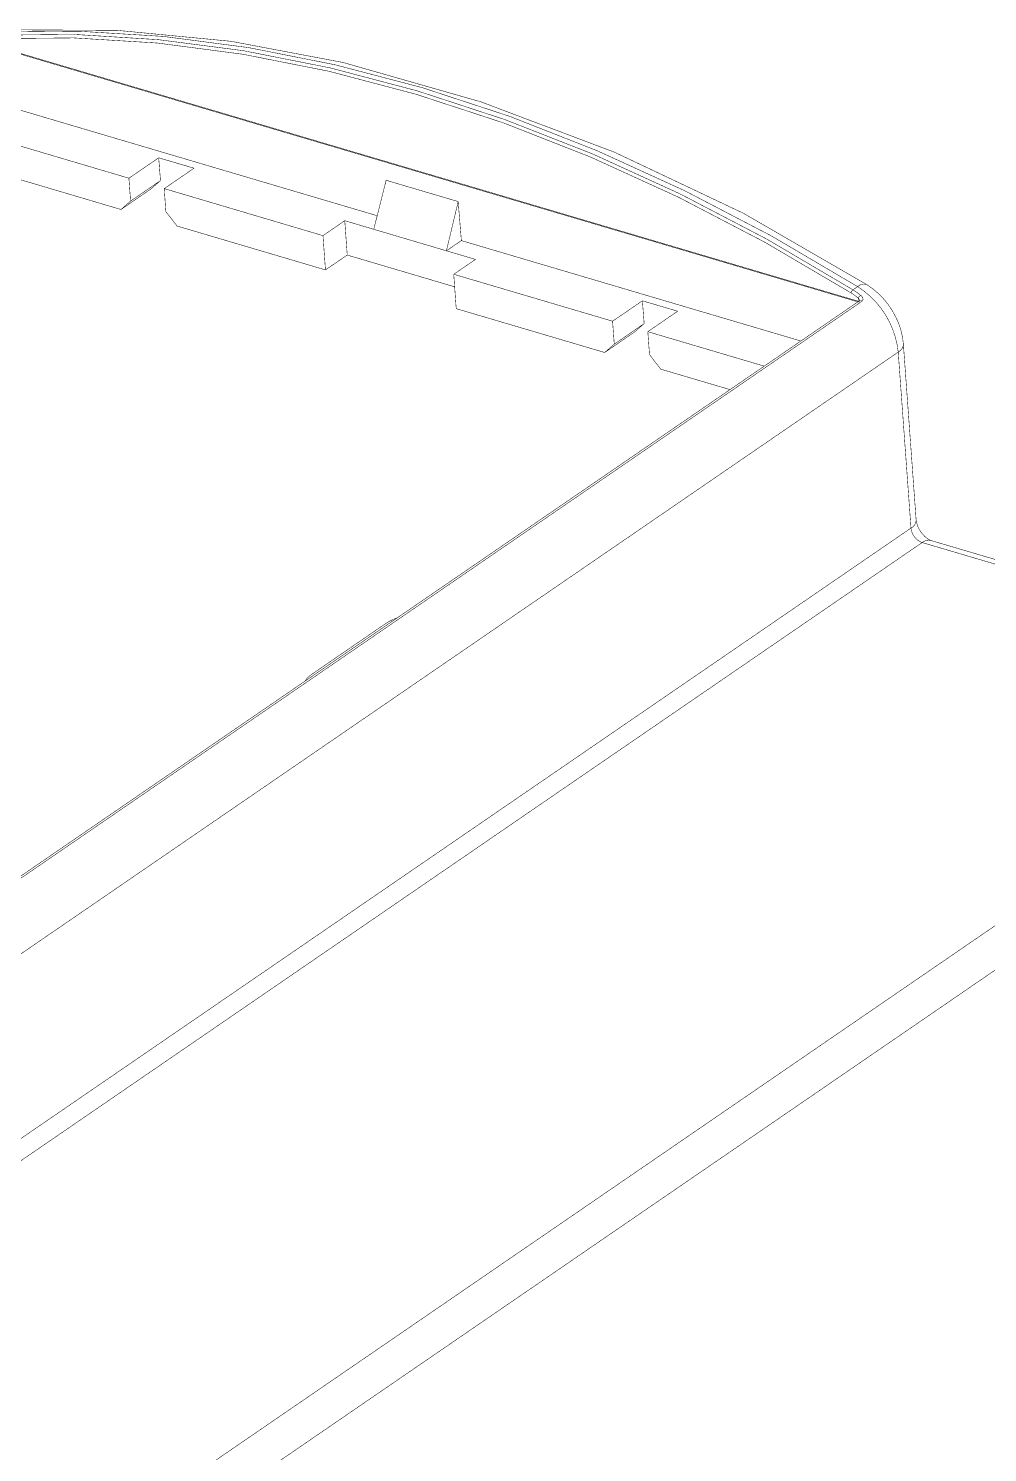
# Model space of a CAD drawing. Header units: inches. Extents: x 0 to 35.2, y -0.7 to 15.9.
# Drawn here: x 32.203 to 33.172, y 12.066 to 13.504 of the extents above; entities that cross this region are included whole.
import ezdxf

# ---------------------------------------------------------------- set-up
doc = ezdxf.new("R2010")
doc.units = ezdxf.units.IN
doc.header["$MEASUREMENT"] = 0
doc.layers.add('Dimensions', color=6, linetype='Continuous')

msp = doc.modelspace()

# ---------------------------------------------------------------- linework, layer by layer
at = {"layer": 'Dimensions'}
for points in [[(32.1777, 13.503, 0.0005, 0.0005, -0.068182), (32.5214, 13.4699, 0.0005, 0.0005, 0)], [(32.1564, 13.4898, 0.0005, 0.0005, 0), (33.0414, 13.2282, 0.0005, 0.0005, 0)], [(32.159, 13.4898, 0.0005, 0.0005, 0), (33.0419, 13.2288, 0.0005, 0.0005, 0)], [(32.1657, 13.494, 0.0005, 0.0005, 0), (32.2488, 13.4948, 0.0005, 0.0005, 0)], [(32.1665, 13.4975, 0.0005, 0.0005, 0), (32.2497, 13.4983, 0.0005, 0.0005, 0)], [(32.1712, 13.5007, 0.0005, 0.0005, 0), (32.2544, 13.5015, 0.0005, 0.0005, 0)], [(32.2488, 13.4948, 0.0005, 0.0005, 0), (32.3335, 13.4896, 0.0005, 0.0005, 0)], [(32.2497, 13.4983, 0.0005, 0.0005, 0), (32.3346, 13.493, 0.0005, 0.0005, 0)], [(32.2544, 13.5015, 0.0005, 0.0005, 0), (32.3393, 13.4963, 0.0005, 0.0005, 0)], [(32.3335, 13.4896, 0.0005, 0.0005, 0), (32.4197, 13.4783, 0.0005, 0.0005, 0)], [(32.3346, 13.493, 0.0005, 0.0005, 0), (32.4208, 13.4818, 0.0005, 0.0005, 0)], [(32.3393, 13.4963, 0.0005, 0.0005, 0), (32.4255, 13.485, 0.0005, 0.0005, 0)], [(32.4197, 13.4783, 0.0005, 0.0005, 0), (32.5068, 13.4611, 0.0005, 0.0005, 0)], [(32.4208, 13.4818, 0.0005, 0.0005, 0), (32.5081, 13.4645, 0.0005, 0.0005, 0)], [(32.4255, 13.485, 0.0005, 0.0005, 0), (32.5128, 13.4677, 0.0005, 0.0005, 0)], [(32.5068, 13.4611, 0.0005, 0.0005, 0), (32.5947, 13.4379, 0.0005, 0.0005, 0)], [(32.5081, 13.4645, 0.0005, 0.0005, 0), (32.5961, 13.4413, 0.0005, 0.0005, 0)], [(32.5128, 13.4677, 0.0005, 0.0005, 0), (32.6009, 13.4446, 0.0005, 0.0005, 0)], [(32.5214, 13.4699, 0.0005, 0.0005, -0.082162), (33.0503, 13.2456, 0.0005, 0.0005, 0)], [(32.1605, 13.432, 0.0005, 0.0005, 0), (32.5556, 13.3152, 0.0005, 0.0005, 0)], [(32.5947, 13.4379, 0.0005, 0.0005, 0), (32.6831, 13.409, 0.0005, 0.0005, 0)], [(32.5961, 13.4413, 0.0005, 0.0005, 0), (32.6846, 13.4123, 0.0005, 0.0005, 0)], [(32.6009, 13.4446, 0.0005, 0.0005, 0), (32.6893, 13.4156, 0.0005, 0.0005, 0)], [(32.6831, 13.409, 0.0005, 0.0005, 0), (32.7715, 13.3743, 0.0005, 0.0005, 0)], [(32.6846, 13.4123, 0.0005, 0.0005, 0), (32.7732, 13.3776, 0.0005, 0.0005, 0)], [(32.6893, 13.4156, 0.0005, 0.0005, 0), (32.7779, 13.3808, 0.0005, 0.0005, 0)], [(32.1861, 13.3882, 0.0005, 0.0005, 0), (32.3047, 13.3531, 0.0005, 0.0005, 0)], [(32.3047, 13.3531, 0.0005, 0.0005, 0), (32.3348, 13.3737, 0.0005, 0.0005, 0)], [(32.3348, 13.3737, 0.0005, 0.0005, 0), (32.3705, 13.3632, 0.0005, 0.0005, 0)], [(32.3348, 13.3737, 0.0005, 0.0005, 0), (32.3366, 13.3507, 0.0005, 0.0005, 0)], [(32.7715, 13.3743, 0.0005, 0.0005, 0), (32.8598, 13.334, 0.0005, 0.0005, 0)], [(32.7732, 13.3776, 0.0005, 0.0005, 0), (32.8615, 13.3373, 0.0005, 0.0005, 0)], [(32.7779, 13.3808, 0.0005, 0.0005, 0), (32.8662, 13.3405, 0.0005, 0.0005, 0)], [(32.3404, 13.3426, 0.0005, 0.0005, 0), (32.3705, 13.3632, 0.0005, 0.0005, 0)], [(32.1886, 13.3535, 0.0005, 0.0005, 0), (32.2967, 13.3215, 0.0005, 0.0005, 0)], [(32.3047, 13.3531, 0.0005, 0.0005, 0), (32.3064, 13.33, 0.0005, 0.0005, 0)], [(32.3064, 13.33, 0.0005, 0.0005, 0), (32.3366, 13.3507, 0.0005, 0.0005, 0)], [(32.327, 13.3423, 0.0005, 0.0005, 0), (32.3366, 13.3507, 0.0005, 0.0005, 0)], [(32.5521, 13.3015, 0.0005, 0.0005, 0), (32.5646, 13.351, 0.0005, 0.0005, 0)], [(32.5646, 13.351, 0.0005, 0.0005, 0), (32.6374, 13.3295, 0.0005, 0.0005, 0)], [(32.2967, 13.3215, 0.0005, 0.0005, 0), (32.327, 13.3423, 0.0005, 0.0005, 0)], [(32.3404, 13.3426, 0.0005, 0.0005, 0), (32.5008, 13.2951, 0.0005, 0.0005, 0)], [(32.3404, 13.3426, 0.0005, 0.0005, 0), (32.342, 13.3194, 0.0005, 0.0005, 0)], [(32.8598, 13.334, 0.0005, 0.0005, 0), (32.9475, 13.2883, 0.0005, 0.0005, 0)], [(32.8615, 13.3373, 0.0005, 0.0005, 0), (32.9494, 13.2915, 0.0005, 0.0005, 0)], [(32.8662, 13.3405, 0.0005, 0.0005, 0), (32.9541, 13.2947, 0.0005, 0.0005, 0)], [(32.2967, 13.3215, 0.0005, 0.0005, 0), (32.3064, 13.33, 0.0005, 0.0005, 0)], [(32.342, 13.3194, 0.0005, 0.0005, 0), (32.3534, 13.3048, 0.0005, 0.0005, 0)], [(32.6255, 13.2798, 0.0005, 0.0005, 0), (32.6374, 13.3295, 0.0005, 0.0005, 0)], [(32.6374, 13.3295, 0.0005, 0.0005, 0), (32.6406, 13.2901, 0.0005, 0.0005, 0)], [(32.3534, 13.3048, 0.0005, 0.0005, 0), (32.5033, 13.2605, 0.0005, 0.0005, 0)], [(32.5008, 13.2951, 0.0005, 0.0005, 0), (32.5228, 13.3102, 0.0005, 0.0005, 0)], [(32.5228, 13.3102, 0.0005, 0.0005, 0), (32.5521, 13.3015, 0.0005, 0.0005, 0)], [(32.5228, 13.3102, 0.0005, 0.0005, 0), (32.5253, 13.2755, 0.0005, 0.0005, 0)], [(32.5521, 13.3015, 0.0005, 0.0005, 0), (32.6255, 13.2798, 0.0005, 0.0005, 0)], [(32.5008, 13.2951, 0.0005, 0.0005, 0), (32.5033, 13.2605, 0.0005, 0.0005, 0)], [(32.6255, 13.2798, 0.0005, 0.0005, 0), (32.6406, 13.2901, 0.0005, 0.0005, 0)], [(32.6406, 13.2901, 0.0005, 0.0005, 0), (32.9837, 13.1887, 0.0005, 0.0005, 0)], [(32.9475, 13.2883, 0.0005, 0.0005, 0), (33.0343, 13.2373, 0.0005, 0.0005, 0)], [(32.9494, 13.2915, 0.0005, 0.0005, 0), (33.0363, 13.2404, 0.0005, 0.0005, 0)], [(32.9541, 13.2947, 0.0005, 0.0005, 0), (33.041, 13.2436, 0.0005, 0.0005, 0)], [(32.5033, 13.2605, 0.0005, 0.0005, 0), (32.5253, 13.2755, 0.0005, 0.0005, 0)], [(32.5253, 13.2755, 0.0005, 0.0005, 0), (32.6339, 13.2434, 0.0005, 0.0005, 0)], [(32.6255, 13.2798, 0.0005, 0.0005, 0), (32.6549, 13.2711, 0.0005, 0.0005, 0)], [(32.6329, 13.2561, 0.0005, 0.0005, 0), (32.6549, 13.2711, 0.0005, 0.0005, 0)], [(32.6329, 13.2561, 0.0005, 0.0005, 0), (32.7934, 13.2087, 0.0005, 0.0005, 0)], [(32.6329, 13.2561, 0.0005, 0.0005, 0), (32.6354, 13.2214, 0.0005, 0.0005, 0)], [(33.041, 13.2436, 0.0005, 0.0005, -0.291684), (33.0503, 13.2456, 0.0005, 0.0005, 0)], [(33.0503, 13.2456, 0.0005, 0.0005, -0.137588), (33.0794, 13.2132, 0.0005, 0.0005, 0)], [(33.0343, 13.2373, 0.0005, 0.0005, -0.166135), (33.0363, 13.2404, 0.0005, 0.0005, 0)], [(33.0343, 13.2373, 0.0005, 0.0005, -0.029903), (33.0417, 13.232, 0.0005, 0.0005, 0)], [(33.0363, 13.2404, 0.0005, 0.0005, 0), (33.041, 13.2436, 0.0005, 0.0005, 0)], [(33.0363, 13.2404, 0.0005, 0.0005, -0.029903), (33.044, 13.2349, 0.0005, 0.0005, 0)], [(33.041, 13.2436, 0.0005, 0.0005, -0.229305), (33.082, 13.1775, 0.0005, 0.0005, 0)], [(33.0417, 13.232, 0.0005, 0.0005, -0.016332), (33.042, 13.2327, 0.0005, 0.0005, 0)], [(33.0417, 13.232, 0.0005, 0.0005, 0), (33.0419, 13.2288, 0.0005, 0.0005, 0)], [(33.0417, 13.232, 0.0005, 0.0005, -0.023434), (33.0424, 13.231, 0.0005, 0.0005, 0)], [(33.042, 13.2327, 0.0005, 0.0005, -0.049036), (33.043, 13.234, 0.0005, 0.0005, 0)], [(33.0424, 13.231, 0.0005, 0.0005, -0.030101), (33.0426, 13.2304, 0.0005, 0.0005, 0)], [(33.0426, 13.2304, 0.0005, 0.0005, -0.050595), (33.0428, 13.2298, 0.0005, 0.0005, 0)], [(33.0428, 13.2298, 0.0005, 0.0005, -0.053422), (33.0428, 13.2293, 0.0005, 0.0005, 0)], [(33.043, 13.234, 0.0005, 0.0005, -0.054322), (33.044, 13.2349, 0.0005, 0.0005, 0)], [(33.043, 13.2293, 0.0005, 0.0005, -0.148287), (33.0437, 13.2296, 0.0005, 0.0005, 0)], [(33.0437, 13.2296, 0.0005, 0.0005, -0.197606), (33.0455, 13.2289, 0.0005, 0.0005, 0)], [(33.044, 13.2349, 0.0005, 0.0005, -0.112893), (33.046, 13.2325, 0.0005, 0.0005, 0)], [(33.0464, 13.2311, 0.0005, 0.0005, -0.242607), (33.0455, 13.2289, 0.0005, 0.0005, 0)], [(33.046, 13.2325, 0.0005, 0.0005, -0.078876), (33.0464, 13.2311, 0.0005, 0.0005, 0)], [(31.7122, 12.3171, 0.0005, 0.0005, 0), (33.043, 13.2294, 0.0005, 0.0005, 0)], [(31.7147, 12.3166, 0.0005, 0.0005, 0), (33.0455, 13.2289, 0.0005, 0.0005, 0)], [(32.6354, 13.2214, 0.0005, 0.0005, 0), (32.7854, 13.1771, 0.0005, 0.0005, 0)], [(32.7934, 13.2087, 0.0005, 0.0005, 0), (32.8235, 13.2293, 0.0005, 0.0005, 0)], [(32.8235, 13.2293, 0.0005, 0.0005, 0), (32.8591, 13.2188, 0.0005, 0.0005, 0)], [(32.8235, 13.2293, 0.0005, 0.0005, 0), (32.8253, 13.2063, 0.0005, 0.0005, 0)], [(32.829, 13.1981, 0.0005, 0.0005, 0), (32.8591, 13.2188, 0.0005, 0.0005, 0)], [(33.0419, 13.2288, 0.0005, 0.0005, 0), (33.0421, 13.2288, 0.0005, 0.0005, 0)], [(33.0424, 13.2278, 0.0005, 0.0005, -0.10119), (33.0425, 13.2287, 0.0005, 0.0005, 0)], [(33.0425, 13.2287, 0.0005, 0.0005, -0.14246), (33.043, 13.2293, 0.0005, 0.0005, 0)], [(33.0429, 13.2294, 0.0005, 0.0005, 0), (33.0429, 13.2294, 0.0005, 0.0005, 0)], [(32.7934, 13.2087, 0.0005, 0.0005, 0), (32.7951, 13.1855, 0.0005, 0.0005, 0)], [(32.7951, 13.1855, 0.0005, 0.0005, 0), (32.8253, 13.2063, 0.0005, 0.0005, 0)], [(32.8157, 13.1979, 0.0005, 0.0005, 0), (32.8253, 13.2063, 0.0005, 0.0005, 0)], [(33.0794, 13.2132, 0.0005, 0.0005, -0.099659), (33.0872, 13.1856, 0.0005, 0.0005, 0)], [(32.7854, 13.1771, 0.0005, 0.0005, 0), (32.8157, 13.1979, 0.0005, 0.0005, 0)], [(32.829, 13.1981, 0.0005, 0.0005, 0), (32.9467, 13.1633, 0.0005, 0.0005, 0)], [(32.829, 13.1981, 0.0005, 0.0005, 0), (32.8307, 13.175, 0.0005, 0.0005, 0)], [(31.7355, 12.2544, 0.0005, 0.0005, 0), (33.082, 13.1775, 0.0005, 0.0005, 0)], [(32.7854, 13.1771, 0.0005, 0.0005, 0), (32.7951, 13.1855, 0.0005, 0.0005, 0)], [(32.8307, 13.175, 0.0005, 0.0005, 0), (32.842, 13.1603, 0.0005, 0.0005, 0)], [(33.0872, 13.1856, 0.0005, 0.0005, -0.274621), (33.082, 13.1775, 0.0005, 0.0005, 0)], [(33.082, 13.1775, 0.0005, 0.0005, 0), (33.0949, 12.9998, 0.0005, 0.0005, 0)], [(33.0872, 13.1856, 0.0005, 0.0005, 0), (33.1001, 13.0079, 0.0005, 0.0005, 0)], [(32.842, 13.1603, 0.0005, 0.0005, 0), (32.9121, 13.1396, 0.0005, 0.0005, 0)], [(31.7484, 12.0768, 0.0005, 0.0005, 0), (33.0949, 12.9998, 0.0005, 0.0005, 0)], [(33.1001, 13.0079, 0.0005, 0.0005, -0.27419), (33.0949, 12.9998, 0.0005, 0.0005, 0)], [(33.1062, 12.9852, 0.0005, 0.0005, -0.290623), (33.0949, 12.9998, 0.0005, 0.0005, 0)], [(33.1079, 12.9923, 0.0005, 0.0005, -0.164562), (33.1001, 13.0079, 0.0005, 0.0005, 0)], [(31.7597, 12.0621, 0.0005, 0.0005, 0), (33.1062, 12.9852, 0.0005, 0.0005, 0)], [(33.1062, 12.9852, 0.0005, 0.0005, -0.237149), (33.1153, 12.9872, 0.0005, 0.0005, 0)], [(33.1062, 12.9852, 0.0005, 0.0005, 0), (33.552, 12.8534, 0.0005, 0.0005, 0)], [(33.1153, 12.9872, 0.0005, 0.0005, -0.121239), (33.1079, 12.9923, 0.0005, 0.0005, 0)], [(33.1153, 12.9872, 0.0005, 0.0005, 0), (33.5612, 12.8554, 0.0005, 0.0005, 0)], [(32.4894, 12.8521, 0.0005, 0.0005, 0), (32.5646, 12.9037, 0.0005, 0.0005, 0)], [(32.5646, 12.9037, 0.0005, 0.0005, -0.064976), (32.5758, 12.9091, 0.0005, 0.0005, 0)], [(32.2055, 11.9303, 0.0005, 0.0005, 0), (33.552, 12.8534, 0.0005, 0.0005, 0)], [(32.4829, 12.8454, 0.0005, 0.0005, -0.12466), (32.4894, 12.8521, 0.0005, 0.0005, 0)], [(32.2282, 11.901, 0.0005, 0.0005, 0), (33.5747, 12.8241, 0.0005, 0.0005, 0)]]:
    msp.add_lwpolyline(points, format="xyseb", dxfattribs=at)
for points in [[(32.2486, 13.4948, 0.00025, 0.00025, 1), (32.2489, 13.4948, 0.00025, 0.00025, 1)], [(32.2486, 13.4948, 0.00025, 0.00025, 1), (32.2489, 13.4948, 0.00025, 0.00025, 1)], [(32.2495, 13.4983, 0.00025, 0.00025, 1), (32.2498, 13.4983, 0.00025, 0.00025, 1)], [(32.2495, 13.4983, 0.00025, 0.00025, 1), (32.2498, 13.4983, 0.00025, 0.00025, 1)], [(32.2543, 13.5015, 0.00025, 0.00025, 1), (32.2545, 13.5015, 0.00025, 0.00025, 1)], [(32.2543, 13.5015, 0.00025, 0.00025, 1), (32.2545, 13.5015, 0.00025, 0.00025, 1)], [(32.3334, 13.4896, 0.00025, 0.00025, 1), (32.3337, 13.4896, 0.00025, 0.00025, 1)], [(32.3334, 13.4896, 0.00025, 0.00025, 1), (32.3337, 13.4896, 0.00025, 0.00025, 1)], [(32.3344, 13.493, 0.00025, 0.00025, 1), (32.3347, 13.493, 0.00025, 0.00025, 1)], [(32.3344, 13.493, 0.00025, 0.00025, 1), (32.3347, 13.493, 0.00025, 0.00025, 1)], [(32.3391, 13.4963, 0.00025, 0.00025, 1), (32.3394, 13.4963, 0.00025, 0.00025, 1)], [(32.3391, 13.4963, 0.00025, 0.00025, 1), (32.3394, 13.4963, 0.00025, 0.00025, 1)], [(32.4195, 13.4783, 0.00025, 0.00025, 1), (32.4198, 13.4783, 0.00025, 0.00025, 1)], [(32.4195, 13.4783, 0.00025, 0.00025, 1), (32.4198, 13.4783, 0.00025, 0.00025, 1)], [(32.4207, 13.4818, 0.00025, 0.00025, 1), (32.4209, 13.4818, 0.00025, 0.00025, 1)], [(32.4207, 13.4818, 0.00025, 0.00025, 1), (32.4209, 13.4818, 0.00025, 0.00025, 1)], [(32.4254, 13.485, 0.00025, 0.00025, 1), (32.4256, 13.485, 0.00025, 0.00025, 1)], [(32.4254, 13.485, 0.00025, 0.00025, 1), (32.4256, 13.485, 0.00025, 0.00025, 1)], [(32.5067, 13.4611, 0.00025, 0.00025, 1), (32.507, 13.4611, 0.00025, 0.00025, 1)], [(32.5067, 13.4611, 0.00025, 0.00025, 1), (32.507, 13.4611, 0.00025, 0.00025, 1)], [(32.508, 13.4645, 0.00025, 0.00025, 1), (32.5082, 13.4645, 0.00025, 0.00025, 1)], [(32.508, 13.4645, 0.00025, 0.00025, 1), (32.5082, 13.4645, 0.00025, 0.00025, 1)], [(32.5127, 13.4677, 0.00025, 0.00025, 1), (32.5129, 13.4677, 0.00025, 0.00025, 1)], [(32.5127, 13.4677, 0.00025, 0.00025, 1), (32.5129, 13.4677, 0.00025, 0.00025, 1)], [(32.5212, 13.4699, 0.00025, 0.00025, 1), (32.5215, 13.4699, 0.00025, 0.00025, 1)], [(32.5212, 13.4699, 0.00025, 0.00025, 1), (32.5215, 13.4699, 0.00025, 0.00025, 1)], [(32.5946, 13.4379, 0.00025, 0.00025, 1), (32.5949, 13.4379, 0.00025, 0.00025, 1)], [(32.5946, 13.4379, 0.00025, 0.00025, 1), (32.5949, 13.4379, 0.00025, 0.00025, 1)], [(32.596, 13.4413, 0.00025, 0.00025, 1), (32.5963, 13.4413, 0.00025, 0.00025, 1)], [(32.596, 13.4413, 0.00025, 0.00025, 1), (32.5963, 13.4413, 0.00025, 0.00025, 1)], [(32.6007, 13.4446, 0.00025, 0.00025, 1), (32.601, 13.4446, 0.00025, 0.00025, 1)], [(32.6007, 13.4446, 0.00025, 0.00025, 1), (32.601, 13.4446, 0.00025, 0.00025, 1)], [(32.683, 13.409, 0.00025, 0.00025, 1), (32.6832, 13.409, 0.00025, 0.00025, 1)], [(32.683, 13.409, 0.00025, 0.00025, 1), (32.6832, 13.409, 0.00025, 0.00025, 1)], [(32.6845, 13.4123, 0.00025, 0.00025, 1), (32.6847, 13.4123, 0.00025, 0.00025, 1)], [(32.6845, 13.4123, 0.00025, 0.00025, 1), (32.6847, 13.4123, 0.00025, 0.00025, 1)], [(32.6892, 13.4156, 0.00025, 0.00025, 1), (32.6894, 13.4156, 0.00025, 0.00025, 1)], [(32.6892, 13.4156, 0.00025, 0.00025, 1), (32.6894, 13.4156, 0.00025, 0.00025, 1)], [(32.3347, 13.3737, 0.00025, 0.00025, 1), (32.3349, 13.3737, 0.00025, 0.00025, 1)], [(32.3347, 13.3737, 0.00025, 0.00025, 1), (32.3349, 13.3737, 0.00025, 0.00025, 1)], [(32.3347, 13.3737, 0.00025, 0.00025, 1), (32.3349, 13.3737, 0.00025, 0.00025, 1)], [(32.7714, 13.3743, 0.00025, 0.00025, 1), (32.7717, 13.3743, 0.00025, 0.00025, 1)], [(32.7714, 13.3743, 0.00025, 0.00025, 1), (32.7717, 13.3743, 0.00025, 0.00025, 1)], [(32.7731, 13.3776, 0.00025, 0.00025, 1), (32.7733, 13.3776, 0.00025, 0.00025, 1)], [(32.7731, 13.3776, 0.00025, 0.00025, 1), (32.7733, 13.3776, 0.00025, 0.00025, 1)], [(32.7778, 13.3808, 0.00025, 0.00025, 1), (32.778, 13.3808, 0.00025, 0.00025, 1)], [(32.7778, 13.3808, 0.00025, 0.00025, 1), (32.778, 13.3808, 0.00025, 0.00025, 1)], [(32.3703, 13.3632, 0.00025, 0.00025, 1), (32.3706, 13.3632, 0.00025, 0.00025, 1)], [(32.3703, 13.3632, 0.00025, 0.00025, 1), (32.3706, 13.3632, 0.00025, 0.00025, 1)], [(32.3046, 13.3531, 0.00025, 0.00025, 1), (32.3048, 13.3531, 0.00025, 0.00025, 1)], [(32.3046, 13.3531, 0.00025, 0.00025, 1), (32.3048, 13.3531, 0.00025, 0.00025, 1)], [(32.3046, 13.3531, 0.00025, 0.00025, 1), (32.3048, 13.3531, 0.00025, 0.00025, 1)], [(32.3365, 13.3507, 0.00025, 0.00025, 1), (32.3367, 13.3507, 0.00025, 0.00025, 1)], [(32.3365, 13.3507, 0.00025, 0.00025, 1), (32.3367, 13.3507, 0.00025, 0.00025, 1)], [(32.3365, 13.3507, 0.00025, 0.00025, 1), (32.3367, 13.3507, 0.00025, 0.00025, 1)], [(32.5645, 13.351, 0.00025, 0.00025, 1), (32.5647, 13.351, 0.00025, 0.00025, 1)], [(32.5645, 13.351, 0.00025, 0.00025, 1), (32.5647, 13.351, 0.00025, 0.00025, 1)], [(32.3269, 13.3423, 0.00025, 0.00025, 1), (32.3272, 13.3423, 0.00025, 0.00025, 1)], [(32.3269, 13.3423, 0.00025, 0.00025, 1), (32.3272, 13.3423, 0.00025, 0.00025, 1)], [(32.3402, 13.3426, 0.00025, 0.00025, 1), (32.3405, 13.3426, 0.00025, 0.00025, 1)], [(32.3402, 13.3426, 0.00025, 0.00025, 1), (32.3405, 13.3426, 0.00025, 0.00025, 1)], [(32.3402, 13.3426, 0.00025, 0.00025, 1), (32.3405, 13.3426, 0.00025, 0.00025, 1)], [(32.8596, 13.334, 0.00025, 0.00025, 1), (32.8599, 13.334, 0.00025, 0.00025, 1)], [(32.8596, 13.334, 0.00025, 0.00025, 1), (32.8599, 13.334, 0.00025, 0.00025, 1)], [(32.8614, 13.3373, 0.00025, 0.00025, 1), (32.8617, 13.3373, 0.00025, 0.00025, 1)], [(32.8614, 13.3373, 0.00025, 0.00025, 1), (32.8617, 13.3373, 0.00025, 0.00025, 1)], [(32.8661, 13.3405, 0.00025, 0.00025, 1), (32.8664, 13.3405, 0.00025, 0.00025, 1)], [(32.8661, 13.3405, 0.00025, 0.00025, 1), (32.8664, 13.3405, 0.00025, 0.00025, 1)], [(32.2966, 13.3215, 0.00025, 0.00025, 1), (32.2969, 13.3215, 0.00025, 0.00025, 1)], [(32.2966, 13.3215, 0.00025, 0.00025, 1), (32.2969, 13.3215, 0.00025, 0.00025, 1)], [(32.2966, 13.3215, 0.00025, 0.00025, 1), (32.2969, 13.3215, 0.00025, 0.00025, 1)], [(32.3063, 13.33, 0.00025, 0.00025, 1), (32.3065, 13.33, 0.00025, 0.00025, 1)], [(32.3063, 13.33, 0.00025, 0.00025, 1), (32.3065, 13.33, 0.00025, 0.00025, 1)], [(32.3063, 13.33, 0.00025, 0.00025, 1), (32.3065, 13.33, 0.00025, 0.00025, 1)], [(32.3419, 13.3194, 0.00025, 0.00025, 1), (32.3422, 13.3194, 0.00025, 0.00025, 1)], [(32.3419, 13.3194, 0.00025, 0.00025, 1), (32.3422, 13.3194, 0.00025, 0.00025, 1)], [(32.6373, 13.3295, 0.00025, 0.00025, 1), (32.6375, 13.3295, 0.00025, 0.00025, 1)], [(32.6373, 13.3295, 0.00025, 0.00025, 1), (32.6375, 13.3295, 0.00025, 0.00025, 1)], [(32.6373, 13.3295, 0.00025, 0.00025, 1), (32.6375, 13.3295, 0.00025, 0.00025, 1)], [(32.3532, 13.3048, 0.00025, 0.00025, 1), (32.3535, 13.3048, 0.00025, 0.00025, 1)], [(32.3532, 13.3048, 0.00025, 0.00025, 1), (32.3535, 13.3048, 0.00025, 0.00025, 1)], [(32.5226, 13.3102, 0.00025, 0.00025, 1), (32.5229, 13.3102, 0.00025, 0.00025, 1)], [(32.5226, 13.3102, 0.00025, 0.00025, 1), (32.5229, 13.3102, 0.00025, 0.00025, 1)], [(32.5226, 13.3102, 0.00025, 0.00025, 1), (32.5229, 13.3102, 0.00025, 0.00025, 1)], [(32.552, 13.3015, 0.00025, 0.00025, 1), (32.5523, 13.3015, 0.00025, 0.00025, 1)], [(32.552, 13.3015, 0.00025, 0.00025, 1), (32.5523, 13.3015, 0.00025, 0.00025, 1)], [(32.552, 13.3015, 0.00025, 0.00025, 1), (32.5523, 13.3015, 0.00025, 0.00025, 1)], [(32.5555, 13.3152, 0.00025, 0.00025, 1), (32.5557, 13.3152, 0.00025, 0.00025, 1)], [(32.5007, 13.2951, 0.00025, 0.00025, 1), (32.5009, 13.2951, 0.00025, 0.00025, 1)], [(32.5007, 13.2951, 0.00025, 0.00025, 1), (32.5009, 13.2951, 0.00025, 0.00025, 1)], [(32.5007, 13.2951, 0.00025, 0.00025, 1), (32.5009, 13.2951, 0.00025, 0.00025, 1)], [(32.6404, 13.2901, 0.00025, 0.00025, 1), (32.6407, 13.2901, 0.00025, 0.00025, 1)], [(32.6404, 13.2901, 0.00025, 0.00025, 1), (32.6407, 13.2901, 0.00025, 0.00025, 1)], [(32.6404, 13.2901, 0.00025, 0.00025, 1), (32.6407, 13.2901, 0.00025, 0.00025, 1)], [(32.9473, 13.2883, 0.00025, 0.00025, 1), (32.9476, 13.2883, 0.00025, 0.00025, 1)], [(32.9473, 13.2883, 0.00025, 0.00025, 1), (32.9476, 13.2883, 0.00025, 0.00025, 1)], [(32.9492, 13.2915, 0.00025, 0.00025, 1), (32.9495, 13.2915, 0.00025, 0.00025, 1)], [(32.9492, 13.2915, 0.00025, 0.00025, 1), (32.9495, 13.2915, 0.00025, 0.00025, 1)], [(32.9539, 13.2947, 0.00025, 0.00025, 1), (32.9542, 13.2947, 0.00025, 0.00025, 1)], [(32.9539, 13.2947, 0.00025, 0.00025, 1), (32.9542, 13.2947, 0.00025, 0.00025, 1)], [(32.5252, 13.2755, 0.00025, 0.00025, 1), (32.5254, 13.2755, 0.00025, 0.00025, 1)], [(32.5252, 13.2755, 0.00025, 0.00025, 1), (32.5254, 13.2755, 0.00025, 0.00025, 1)], [(32.5252, 13.2755, 0.00025, 0.00025, 1), (32.5254, 13.2755, 0.00025, 0.00025, 1)], [(32.6254, 13.2798, 0.00025, 0.00025, 1), (32.6257, 13.2798, 0.00025, 0.00025, 1)], [(32.6254, 13.2798, 0.00025, 0.00025, 1), (32.6257, 13.2798, 0.00025, 0.00025, 1)], [(32.6254, 13.2798, 0.00025, 0.00025, 1), (32.6257, 13.2798, 0.00025, 0.00025, 1)], [(32.6254, 13.2798, 0.00025, 0.00025, 1), (32.6257, 13.2798, 0.00025, 0.00025, 1)], [(32.5032, 13.2605, 0.00025, 0.00025, 1), (32.5034, 13.2605, 0.00025, 0.00025, 1)], [(32.5032, 13.2605, 0.00025, 0.00025, 1), (32.5034, 13.2605, 0.00025, 0.00025, 1)], [(32.5032, 13.2605, 0.00025, 0.00025, 1), (32.5034, 13.2605, 0.00025, 0.00025, 1)], [(32.6548, 13.2711, 0.00025, 0.00025, 1), (32.655, 13.2711, 0.00025, 0.00025, 1)], [(32.6548, 13.2711, 0.00025, 0.00025, 1), (32.655, 13.2711, 0.00025, 0.00025, 1)], [(32.6328, 13.2561, 0.00025, 0.00025, 1), (32.6331, 13.2561, 0.00025, 0.00025, 1)], [(32.6328, 13.2561, 0.00025, 0.00025, 1), (32.6331, 13.2561, 0.00025, 0.00025, 1)], [(32.6328, 13.2561, 0.00025, 0.00025, 1), (32.6331, 13.2561, 0.00025, 0.00025, 1)], [(33.0502, 13.2456, 0.00025, 0.00025, 1), (33.0504, 13.2456, 0.00025, 0.00025, 1)], [(33.0502, 13.2456, 0.00025, 0.00025, 1), (33.0504, 13.2456, 0.00025, 0.00025, 1)], [(33.0502, 13.2456, 0.00025, 0.00025, 1), (33.0504, 13.2456, 0.00025, 0.00025, 1)], [(32.6337, 13.2434, 0.00025, 0.00025, 1), (32.634, 13.2434, 0.00025, 0.00025, 1)], [(33.0342, 13.2373, 0.00025, 0.00025, 1), (33.0344, 13.2373, 0.00025, 0.00025, 1)], [(33.0342, 13.2373, 0.00025, 0.00025, 1), (33.0344, 13.2373, 0.00025, 0.00025, 1)], [(33.0342, 13.2373, 0.00025, 0.00025, 1), (33.0344, 13.2373, 0.00025, 0.00025, 1)], [(33.0362, 13.2404, 0.00025, 0.00025, 1), (33.0365, 13.2404, 0.00025, 0.00025, 1)], [(33.0362, 13.2404, 0.00025, 0.00025, 1), (33.0365, 13.2404, 0.00025, 0.00025, 1)], [(33.0362, 13.2404, 0.00025, 0.00025, 1), (33.0365, 13.2404, 0.00025, 0.00025, 1)], [(33.0362, 13.2404, 0.00025, 0.00025, 1), (33.0365, 13.2404, 0.00025, 0.00025, 1)], [(33.0409, 13.2436, 0.00025, 0.00025, 1), (33.0412, 13.2436, 0.00025, 0.00025, 1)], [(33.0409, 13.2436, 0.00025, 0.00025, 1), (33.0412, 13.2436, 0.00025, 0.00025, 1)], [(33.0409, 13.2436, 0.00025, 0.00025, 1), (33.0412, 13.2436, 0.00025, 0.00025, 1)], [(33.0409, 13.2436, 0.00025, 0.00025, 1), (33.0412, 13.2436, 0.00025, 0.00025, 1)], [(33.0416, 13.232, 0.00025, 0.00025, 1), (33.0418, 13.232, 0.00025, 0.00025, 1)], [(33.0416, 13.232, 0.00025, 0.00025, 1), (33.0418, 13.232, 0.00025, 0.00025, 1)], [(33.0416, 13.232, 0.00025, 0.00025, 1), (33.0418, 13.232, 0.00025, 0.00025, 1)], [(33.0416, 13.232, 0.00025, 0.00025, 1), (33.0418, 13.232, 0.00025, 0.00025, 1)], [(33.0419, 13.2327, 0.00025, 0.00025, 1), (33.0421, 13.2327, 0.00025, 0.00025, 1)], [(33.0419, 13.2327, 0.00025, 0.00025, 1), (33.0421, 13.2327, 0.00025, 0.00025, 1)], [(33.0422, 13.231, 0.00025, 0.00025, 1), (33.0425, 13.231, 0.00025, 0.00025, 1)], [(33.0422, 13.231, 0.00025, 0.00025, 1), (33.0425, 13.231, 0.00025, 0.00025, 1)], [(33.0425, 13.2304, 0.00025, 0.00025, 1), (33.0428, 13.2304, 0.00025, 0.00025, 1)], [(33.0425, 13.2304, 0.00025, 0.00025, 1), (33.0428, 13.2304, 0.00025, 0.00025, 1)], [(33.0427, 13.2298, 0.00025, 0.00025, 1), (33.0429, 13.2298, 0.00025, 0.00025, 1)], [(33.0427, 13.2298, 0.00025, 0.00025, 1), (33.0429, 13.2298, 0.00025, 0.00025, 1)], [(33.0428, 13.234, 0.00025, 0.00025, 1), (33.0431, 13.234, 0.00025, 0.00025, 1)], [(33.0428, 13.234, 0.00025, 0.00025, 1), (33.0431, 13.234, 0.00025, 0.00025, 1)], [(33.0436, 13.2296, 0.00025, 0.00025, 1), (33.0439, 13.2296, 0.00025, 0.00025, 1)], [(33.0436, 13.2296, 0.00025, 0.00025, 1), (33.0439, 13.2296, 0.00025, 0.00025, 1)], [(33.0439, 13.2349, 0.00025, 0.00025, 1), (33.0442, 13.2349, 0.00025, 0.00025, 1)], [(33.0439, 13.2349, 0.00025, 0.00025, 1), (33.0442, 13.2349, 0.00025, 0.00025, 1)], [(33.0439, 13.2349, 0.00025, 0.00025, 1), (33.0442, 13.2349, 0.00025, 0.00025, 1)], [(33.0459, 13.2325, 0.00025, 0.00025, 1), (33.0462, 13.2325, 0.00025, 0.00025, 1)], [(33.0459, 13.2325, 0.00025, 0.00025, 1), (33.0462, 13.2325, 0.00025, 0.00025, 1)], [(33.0463, 13.2311, 0.00025, 0.00025, 1), (33.0466, 13.2311, 0.00025, 0.00025, 1)], [(33.0463, 13.2311, 0.00025, 0.00025, 1), (33.0466, 13.2311, 0.00025, 0.00025, 1)], [(32.6353, 13.2214, 0.00025, 0.00025, 1), (32.6356, 13.2214, 0.00025, 0.00025, 1)], [(32.6353, 13.2214, 0.00025, 0.00025, 1), (32.6356, 13.2214, 0.00025, 0.00025, 1)], [(32.8234, 13.2293, 0.00025, 0.00025, 1), (32.8236, 13.2293, 0.00025, 0.00025, 1)], [(32.8234, 13.2293, 0.00025, 0.00025, 1), (32.8236, 13.2293, 0.00025, 0.00025, 1)], [(32.8234, 13.2293, 0.00025, 0.00025, 1), (32.8236, 13.2293, 0.00025, 0.00025, 1)], [(32.859, 13.2188, 0.00025, 0.00025, 1), (32.8593, 13.2188, 0.00025, 0.00025, 1)], [(32.859, 13.2188, 0.00025, 0.00025, 1), (32.8593, 13.2188, 0.00025, 0.00025, 1)], [(33.0412, 13.2282, 0.00025, 0.00025, 1), (33.0415, 13.2282, 0.00025, 0.00025, 1)], [(33.0418, 13.2288, 0.00025, 0.00025, 1), (33.0421, 13.2288, 0.00025, 0.00025, 1)], [(33.0418, 13.2288, 0.00025, 0.00025, 1), (33.0421, 13.2288, 0.00025, 0.00025, 1)], [(33.0418, 13.2288, 0.00025, 0.00025, 1), (33.0421, 13.2288, 0.00025, 0.00025, 1)], [(33.042, 13.2288, 0.00025, 0.00025, 1), (33.0423, 13.2288, 0.00025, 0.00025, 1)], [(33.0423, 13.2278, 0.00025, 0.00025, 1), (33.0425, 13.2278, 0.00025, 0.00025, 1)], [(33.0424, 13.2287, 0.00025, 0.00025, 1), (33.0427, 13.2287, 0.00025, 0.00025, 1)], [(33.0424, 13.2287, 0.00025, 0.00025, 1), (33.0427, 13.2287, 0.00025, 0.00025, 1)], [(33.0427, 13.2294, 0.00025, 0.00025, 1), (33.043, 13.2294, 0.00025, 0.00025, 1)], [(33.0427, 13.2293, 0.00025, 0.00025, 1), (33.043, 13.2293, 0.00025, 0.00025, 1)], [(33.0428, 13.2294, 0.00025, 0.00025, 1), (33.0431, 13.2294, 0.00025, 0.00025, 1)], [(33.0429, 13.2293, 0.00025, 0.00025, 1), (33.0431, 13.2293, 0.00025, 0.00025, 1)], [(33.0429, 13.2293, 0.00025, 0.00025, 1), (33.0431, 13.2293, 0.00025, 0.00025, 1)], [(33.0429, 13.2294, 0.00025, 0.00025, 1), (33.0432, 13.2294, 0.00025, 0.00025, 1)], [(33.0453, 13.2289, 0.00025, 0.00025, 1), (33.0456, 13.2289, 0.00025, 0.00025, 1)], [(33.0453, 13.2289, 0.00025, 0.00025, 1), (33.0456, 13.2289, 0.00025, 0.00025, 1)], [(33.0453, 13.2289, 0.00025, 0.00025, 1), (33.0456, 13.2289, 0.00025, 0.00025, 1)], [(32.7933, 13.2087, 0.00025, 0.00025, 1), (32.7935, 13.2087, 0.00025, 0.00025, 1)], [(32.7933, 13.2087, 0.00025, 0.00025, 1), (32.7935, 13.2087, 0.00025, 0.00025, 1)], [(32.7933, 13.2087, 0.00025, 0.00025, 1), (32.7935, 13.2087, 0.00025, 0.00025, 1)], [(32.8252, 13.2063, 0.00025, 0.00025, 1), (32.8254, 13.2063, 0.00025, 0.00025, 1)], [(32.8252, 13.2063, 0.00025, 0.00025, 1), (32.8254, 13.2063, 0.00025, 0.00025, 1)], [(32.8252, 13.2063, 0.00025, 0.00025, 1), (32.8254, 13.2063, 0.00025, 0.00025, 1)], [(33.0793, 13.2132, 0.00025, 0.00025, 1), (33.0795, 13.2132, 0.00025, 0.00025, 1)], [(33.0793, 13.2132, 0.00025, 0.00025, 1), (33.0795, 13.2132, 0.00025, 0.00025, 1)], [(32.8156, 13.1979, 0.00025, 0.00025, 1), (32.8158, 13.1979, 0.00025, 0.00025, 1)], [(32.8156, 13.1979, 0.00025, 0.00025, 1), (32.8158, 13.1979, 0.00025, 0.00025, 1)], [(32.8289, 13.1981, 0.00025, 0.00025, 1), (32.8292, 13.1981, 0.00025, 0.00025, 1)], [(32.8289, 13.1981, 0.00025, 0.00025, 1), (32.8292, 13.1981, 0.00025, 0.00025, 1)], [(32.8289, 13.1981, 0.00025, 0.00025, 1), (32.8292, 13.1981, 0.00025, 0.00025, 1)], [(32.9836, 13.1887, 0.00025, 0.00025, 1), (32.9838, 13.1887, 0.00025, 0.00025, 1)], [(32.7853, 13.1771, 0.00025, 0.00025, 1), (32.7855, 13.1771, 0.00025, 0.00025, 1)], [(32.7853, 13.1771, 0.00025, 0.00025, 1), (32.7855, 13.1771, 0.00025, 0.00025, 1)], [(32.7853, 13.1771, 0.00025, 0.00025, 1), (32.7855, 13.1771, 0.00025, 0.00025, 1)], [(32.7949, 13.1855, 0.00025, 0.00025, 1), (32.7952, 13.1855, 0.00025, 0.00025, 1)], [(32.7949, 13.1855, 0.00025, 0.00025, 1), (32.7952, 13.1855, 0.00025, 0.00025, 1)], [(32.7949, 13.1855, 0.00025, 0.00025, 1), (32.7952, 13.1855, 0.00025, 0.00025, 1)], [(32.8306, 13.175, 0.00025, 0.00025, 1), (32.8308, 13.175, 0.00025, 0.00025, 1)], [(32.8306, 13.175, 0.00025, 0.00025, 1), (32.8308, 13.175, 0.00025, 0.00025, 1)], [(33.0819, 13.1775, 0.00025, 0.00025, 1), (33.0821, 13.1775, 0.00025, 0.00025, 1)], [(33.0819, 13.1775, 0.00025, 0.00025, 1), (33.0821, 13.1775, 0.00025, 0.00025, 1)], [(33.0819, 13.1775, 0.00025, 0.00025, 1), (33.0821, 13.1775, 0.00025, 0.00025, 1)], [(33.0819, 13.1775, 0.00025, 0.00025, 1), (33.0821, 13.1775, 0.00025, 0.00025, 1)], [(33.0871, 13.1856, 0.00025, 0.00025, 1), (33.0873, 13.1856, 0.00025, 0.00025, 1)], [(33.0871, 13.1856, 0.00025, 0.00025, 1), (33.0873, 13.1856, 0.00025, 0.00025, 1)], [(33.0871, 13.1856, 0.00025, 0.00025, 1), (33.0873, 13.1856, 0.00025, 0.00025, 1)], [(32.8419, 13.1603, 0.00025, 0.00025, 1), (32.8422, 13.1603, 0.00025, 0.00025, 1)], [(32.8419, 13.1603, 0.00025, 0.00025, 1), (32.8422, 13.1603, 0.00025, 0.00025, 1)], [(32.9466, 13.1633, 0.00025, 0.00025, 1), (32.9468, 13.1633, 0.00025, 0.00025, 1)], [(32.912, 13.1396, 0.00025, 0.00025, 1), (32.9122, 13.1396, 0.00025, 0.00025, 1)], [(33.0948, 12.9998, 0.00025, 0.00025, 1), (33.095, 12.9998, 0.00025, 0.00025, 1)], [(33.0948, 12.9998, 0.00025, 0.00025, 1), (33.095, 12.9998, 0.00025, 0.00025, 1)], [(33.0948, 12.9998, 0.00025, 0.00025, 1), (33.095, 12.9998, 0.00025, 0.00025, 1)], [(33.0948, 12.9998, 0.00025, 0.00025, 1), (33.095, 12.9998, 0.00025, 0.00025, 1)], [(33.1, 13.0079, 0.00025, 0.00025, 1), (33.1002, 13.0079, 0.00025, 0.00025, 1)], [(33.1, 13.0079, 0.00025, 0.00025, 1), (33.1002, 13.0079, 0.00025, 0.00025, 1)], [(33.1, 13.0079, 0.00025, 0.00025, 1), (33.1002, 13.0079, 0.00025, 0.00025, 1)], [(33.1061, 12.9852, 0.00025, 0.00025, 1), (33.1063, 12.9852, 0.00025, 0.00025, 1)], [(33.1061, 12.9852, 0.00025, 0.00025, 1), (33.1063, 12.9852, 0.00025, 0.00025, 1)], [(33.1061, 12.9852, 0.00025, 0.00025, 1), (33.1063, 12.9852, 0.00025, 0.00025, 1)], [(33.1061, 12.9852, 0.00025, 0.00025, 1), (33.1063, 12.9852, 0.00025, 0.00025, 1)], [(33.1077, 12.9923, 0.00025, 0.00025, 1), (33.108, 12.9923, 0.00025, 0.00025, 1)], [(33.1077, 12.9923, 0.00025, 0.00025, 1), (33.108, 12.9923, 0.00025, 0.00025, 1)], [(33.1152, 12.9872, 0.00025, 0.00025, 1), (33.1154, 12.9872, 0.00025, 0.00025, 1)], [(33.1152, 12.9872, 0.00025, 0.00025, 1), (33.1154, 12.9872, 0.00025, 0.00025, 1)], [(33.1152, 12.9872, 0.00025, 0.00025, 1), (33.1154, 12.9872, 0.00025, 0.00025, 1)], [(32.5645, 12.9037, 0.00025, 0.00025, 1), (32.5647, 12.9037, 0.00025, 0.00025, 1)], [(32.5645, 12.9037, 0.00025, 0.00025, 1), (32.5647, 12.9037, 0.00025, 0.00025, 1)], [(32.5757, 12.9091, 0.00025, 0.00025, 1), (32.5759, 12.9091, 0.00025, 0.00025, 1)], [(32.4827, 12.8454, 0.00025, 0.00025, 1), (32.483, 12.8454, 0.00025, 0.00025, 1)], [(32.4893, 12.8521, 0.00025, 0.00025, 1), (32.4895, 12.8521, 0.00025, 0.00025, 1)], [(32.4893, 12.8521, 0.00025, 0.00025, 1), (32.4895, 12.8521, 0.00025, 0.00025, 1)]]:
    msp.add_lwpolyline(points, format="xyseb", close=True, dxfattribs=at)

doc.saveas('drawing.dxf')
